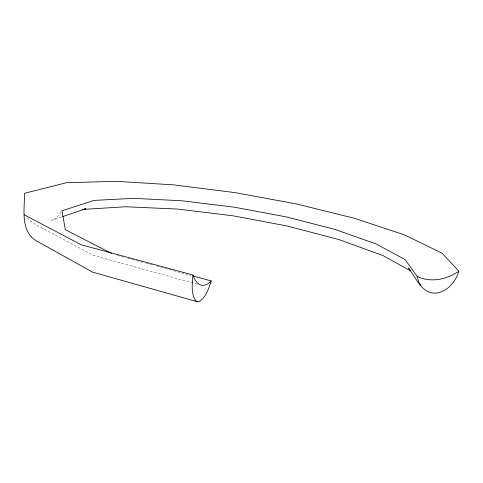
<?xml version="1.0" encoding="UTF-8"?>
<svg xmlns="http://www.w3.org/2000/svg" width="483" height="483" viewBox="0 0 483 483"><rect width="100%" height="100%" fill="white"/><g stroke="black" fill="none" stroke-linecap="round" stroke-linejoin="round"><path stroke-width="0.36" stroke-dasharray="2.42 1.81" d="M61.136 211.995L59.077 214.965L55.533 218.219L51.488 220.411L62.017 216.837M117.176 255.447L124.415 257.409M128.031 258.393L142.509 262.311M146.132 263.289L153.371 265.252M156.987 266.236L191.014 275.449M197.215 284.119L93.485 255.435L36.46 225.09L30 220.544L26.988 217.797"/><path stroke-width="0.72" d="M193.188 276.034L211.282 280.937C208.62 288.254 206.344 296.918 199.485 301.452L197.251 301.688L92.464 272.086L35.084 240.123C20.226 229.467 24.627 208.771 24.561 193.297L66.467 182.713L116.017 181.312L173.651 184.868L234.913 192.608L296.272 203.911L354.287 218.25L404.79 235.01L442.138 253.219L458.85 271.204C455.849 281.517 447.832 291.255 436.771 293C421.75 294.823 416.074 277.266 408.395 268.053L410.254 270.082M24.15 214.754L81.337 244.821L192.971 275.008C192.319 283.388 190.827 292.813 195.319 300.408L197.251 301.688M458.85 271.204C449.637 277.49 438.226 281.142 427.038 279.452A36.225 34.474 -24.6 0 1 417.173 276.445L405.116 259.582L376.148 243.945L334.846 229.365L286.147 216.867L234.056 207.147L182.067 200.783L133.779 198.338L94.082 200.397L61.963 210.805L65.362 229.697L111.549 253.436M62.718 216.595L85.877 208.722L83.891 209.157M82.563 209.441L125.592 206.754L177.044 209.036L232.136 215.66L287.282 226.026L338.975 239.574L383.14 255.628L410.659 270.963M420.868 285.839L418.55 281.486L417.173 276.445M192.971 275.008C194.468 280.448 199.376 287.572 205.879 284.753A43.289 16.289 -75.8 0 0 211.282 280.937"/></g></svg>
